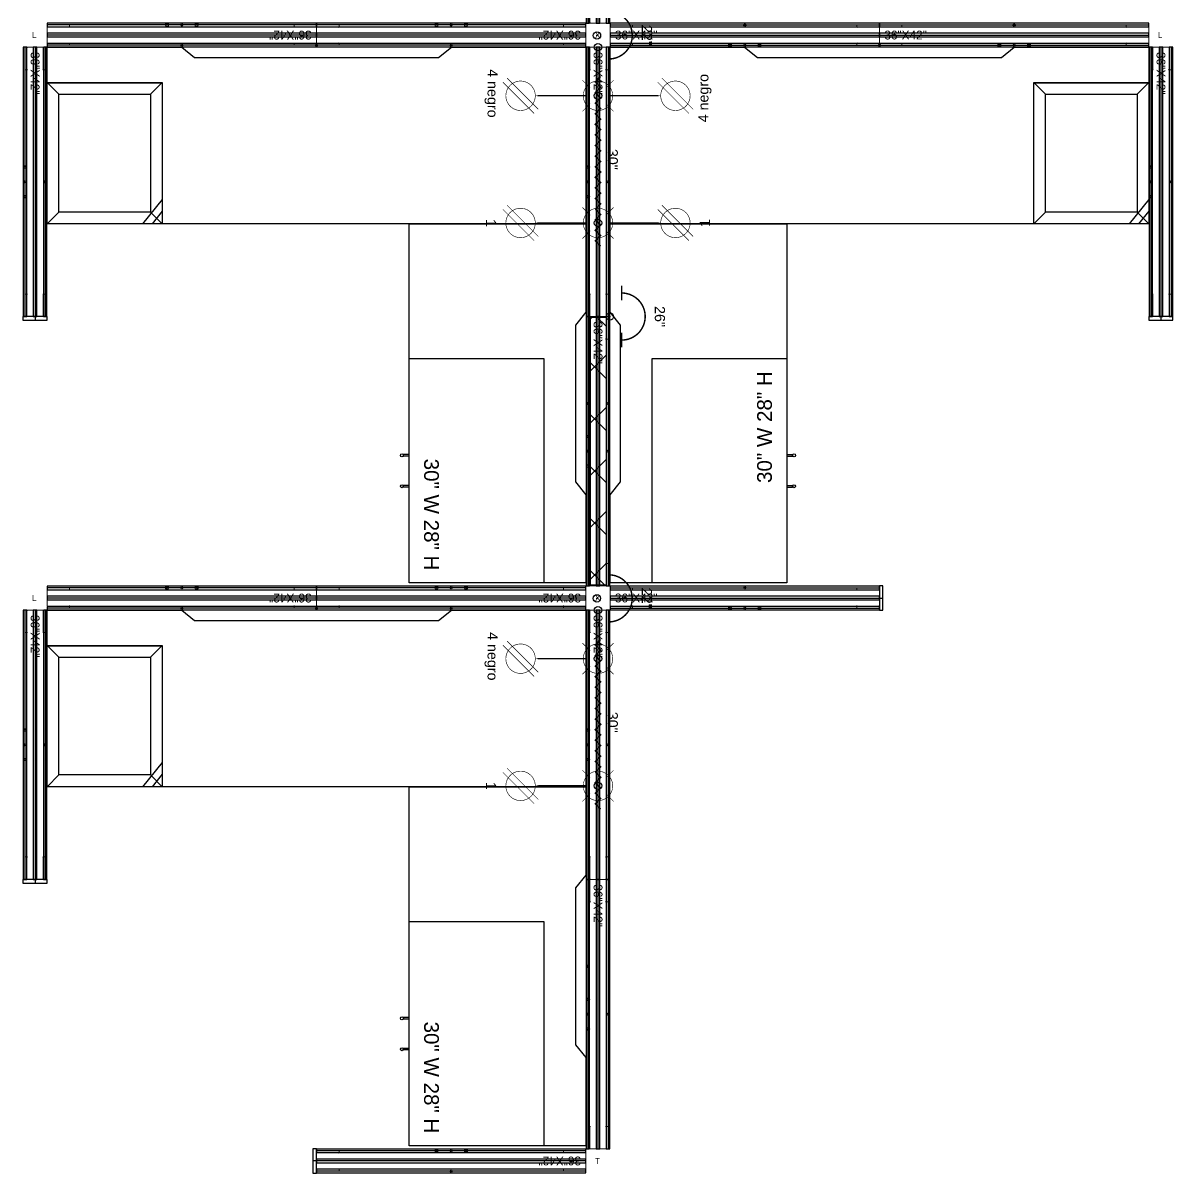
# Model space of a CAD drawing. Extents: x -899 to 851, y -1109 to 411.
# Drawn here: x -899.159 to -895.253, y -589.321 to -585.415 of the extents above; entities that cross this region are included whole.
import ezdxf
from ezdxf.enums import TextEntityAlignment as Align

# ---------------------------------------------------------------- set-up
doc = ezdxf.new("R2010")
doc.units = 0
doc.header["$LTSCALE"] = 24
doc.header["$MEASUREMENT"] = 0
doc.layers.get('0').update_dxf_attribs({"linetype": 'CONTINUOUS'})
for name, color, linetype in [('DD2D', 7, 'CONTINUOUS'), ('DD2D_Geometry', 7, 'CONTINUOUS'), ('ELECTRI', 7, 'CONTINUOUS'), ('ENFASIS NEW', 7, 'CONTINUOUS'), ('PEDESTALESUNIVERSALES', 7, 'CONTINUOUS'), ('S7000', 7, 'CONTINUOUS'), ('ssize', 7, 'CONTINUOUS'), ('TEXT HARNESS', 7, 'CONTINUOUS')]:
    doc.layers.add(name, color=color, linetype=linetype)
doc.styles.add('ARIAL', font='arial.ttf')
doc.styles.get("Standard").update_dxf_attribs({"font": 'acp.shx'})

# ---------------------------------------------------------------- blocks, each defined once
blk = doc.blocks.new('DD101036422D')
at = {"color": 1, "linetype": 'Continuous', "lineweight": 0}
for p, q in [((0, -0.0255), (0, 0.0255)), ((0.0017, 0.0275), (0.0218, 0.0275)), ((0.002, 0.0275), (0.0215, 0.0275)), ((0.0747, 0.0275), (0.0215, 0.0275)), ((0.0747, 0.0275), (0.075, 0.0275)), ((0.0765, 0.026), (0.0765, 0.0343)), ((0.8385, 0.0343), (0.0765, 0.0343)), ((0.8385, 0.0343), (0.8385, 0.026)), ((0.8403, 0.0275), (0.84, 0.0275)), ((0.8403, 0.0275), (0.8935, 0.0275)), ((0.9133, 0.0275), (0.8932, 0.0275)), ((0.913, 0.0275), (0.8935, 0.0275)), ((0.915, -0.0255), (0.915, 0.0255)), ((0.025, -0.0275), (0.002, -0.0275)), ((0.025, -0.0275), (0.0747, -0.0275)), ((0.0747, -0.0275), (0.075, -0.0275)), ((0.0765, -0.0343), (0.0765, -0.026)), ((0.8385, -0.0343), (0.0765, -0.0343)), ((0.8385, -0.026), (0.8385, -0.0343)), ((0.8403, -0.0275), (0.84, -0.0275)), ((0.89, -0.0275), (0.8403, -0.0275)), ((0.89, -0.0275), (0.913, -0.0275))]:
    blk.add_line(p, q, dxfattribs=at)
at = {"color": 1}
for p, q in [((0.454, 0.0379), (0.461, 0.0308)), ((0.454, 0.0308), (0.461, 0.0379)), ((0.454, -0.0379), (0.461, -0.0308)), ((0.454, -0.0308), (0.461, -0.0379))]:
    blk.add_line(p, q, dxfattribs=at)
for centre in [(0.4075, -0.0343), (0.5075, -0.0343)]:
    blk.add_circle(centre, 0.005, dxfattribs=at)
at = {"color": 1, "linetype": 'Continuous', "lineweight": 0}
for centre, radius, start, end in [((0.002, 0.0255), 0.00203, 90, 180), ((0.075, 0.026), 0.00151, 10.021, 90), ((0.075, 0.026), 0.00151, 0, 10.021), ((0.84, 0.026), 0.00151, 90, 169.979), ((0.84, 0.026), 0.00151, 169.979, 180), ((0.84, 0.026), 0.00151, 169.979, 180), ((0.913, 0.0255), 0.00203, 0, 90), ((0.002, -0.0255), 0.00203, 180, 270), ((0.075, -0.026), 0.00151, 270, 349.979), ((0.075, -0.026), 0.00151, 349.979, 0), ((0.84, -0.026), 0.00151, 180, 190.021), ((0.84, -0.026), 0.00151, 180, 190.021), ((0.84, -0.026), 0.00151, 190.021, 270), ((0.913, -0.0255), 0.00203, 270, 0)]:
    blk.add_arc(centre, radius, start, end, dxfattribs=at)
at = {"color": 1}
for p in [(0.4575, 0.0343), (0.4575, -0.0343)]:
    blk.add_point(p, dxfattribs=at)
at = {"insert": (0.0165, 0.0151), "char_height": 0.03, "attachment_point": 1}
blk.add_mtext_dynamic_manual_height_columns('36"X42"', width=75.494015, gutter_width=12.5, heights=[0], dxfattribs=at)
blk = doc.blocks.new('SPACE_DD10103642')
blk.add_blockref('DD101036422D', (0, 0))
blk = doc.blocks.new('DD3021422D')
for p, q in [((0, 0.041), (0, -0.041)), ((0.012, 0.041), (0, 0.041)), ((0.012, -0.041), (0.012, 0.041)), ((0, -0.041), (0.012, -0.041))]:
    blk.add_line(p, q)
blk = doc.blocks.new('SPACE_DD302142')
blk.add_blockref('DD3021422D', (0, 0))
blk = doc.blocks.new('DD40102472AB')
at = {"color": 1}
for p, q in [((0.0035, -0.0035), (-0.0035, 0.0035)), ((0.0035, 0.0035), (-0.0035, -0.0035))]:
    blk.add_line(p, q, dxfattribs=at)
blk.add_lwpolyline([(-0.4142, -0.0417), (0.4142, -0.0417), (0.458, -0.0067), (0.915, -0.0067), (0.915, -0.6067), (-0.915, -0.6067), (-0.915, -0.0067), (-0.458, -0.0067)], close=True)
blk.add_point((0, 0))
blk.add_point((0, 0))
blk.add_point((0, 0), dxfattribs=at)
blk = doc.blocks.new('DD40102448AB')
at = {"color": 1}
for p, q in [((0.0035, -0.0035), (-0.0035, 0.0035)), ((0.0035, 0.0035), (-0.0035, -0.0035))]:
    blk.add_line(p, q, dxfattribs=at)
blk.add_lwpolyline([(-0.2662, -0.0417), (0.2662, -0.0417), (0.31, -0.0067), (0.61, -0.0067), (0.61, -0.6067), (-0.61, -0.6067), (-0.61, -0.0067), (-0.31, -0.0067)], close=True)
blk.add_point((0, 0))
blk.add_point((0, 0))
blk.add_point((0, 0), dxfattribs=at)
blk = doc.blocks.new('PM19F1R1')
for p, q in [((0, -0.3969), (-0.067, -0.479)), ((0, -0.4365), (-0.0347, -0.479))]:
    blk.add_line(p, q)
at = {"color": 0}
blk.add_lwpolyline([(-0.391, 0), (0, 0), (0, -0.479), (-0.391, -0.479)], close=True, dxfattribs=at)
blk = doc.blocks.new('PC1519T')
for p, q in [((-0.351, 0.44), (-0.391, 0.48)), ((-0.04, 0.44), (0, 0.48)), ((-0.351, 0.04), (-0.391, 0)), ((-0.04, 0.04), (0, 0))]:
    blk.add_line(p, q)
for points in [[(-0.391, 0.48), (0, 0.48), (0, 0), (-0.391, 0)], [(-0.351, 0.44), (-0.04, 0.44), (-0.04, 0.04), (-0.351, 0.04)]]:
    blk.add_lwpolyline(points, close=True)
blk = doc.blocks.new('S71103028')
at = {"color": 150}
for p, q in [((0.326, 0), (0.326, -0.02)), ((0.331, 0), (0.331, -0.02)), ((0.431, 0), (0.431, -0.02)), ((0.436, 0), (0.436, -0.02)), ((0.331, -0.02), (0.326, -0.02)), ((0.436, -0.02), (0.431, -0.02)), ((0.436, -0.02), (0.431, -0.02))]:
    blk.add_line(p, q, dxfattribs=at)
blk.add_lwpolyline([(0, 0), (0, 0.457), (0.762, 0.457), (0.762, 0)], close=True, dxfattribs=at)
for centre in [(0.3285, -0.025), (0.4335, -0.025)]:
    blk.add_circle(centre, 0.005, dxfattribs=at)
at = {"layer": 'ssize', "insert": (0.7192, 0.0498), "char_height": 0.05, "attachment_point": 9}
blk.add_mtext('{\\fArial|b0|i0|c0|p34;30" W 28" H}', dxfattribs=at)
blk = doc.blocks.new('829030')
at = {"color": 1, "const_width": 0.002}
for points in [[(0.1385, 0.0265), (0.112, 0.053)], [(0.1915, 0.0265), (0.218, 0.053)], [(0.5705, 0.0265), (0.544, 0.053)], [(0.6235, 0.0265), (0.65, 0.053)], [(0.1385, -0.0265), (0.112, -0.053)], [(0.1915, -0.0265), (0.218, -0.053)], [(0.5705, -0.0265), (0.544, -0.053)], [(0.6235, -0.0265), (0.65, -0.053)]]:
    blk.add_lwpolyline(points, dxfattribs=at)
for points in [[(0.165, -0.05, -1), (0.165, 0.05, -1)], [(0.597, -0.05, 1), (0.597, 0.05, 1)]]:
    blk.add_lwpolyline(points, format="xyb", close=True, dxfattribs=at)
at = {"color": 1}
for points in [[(0.1, 0.009, 0.005, 0.005, 0), (0.118, -0.009, 0.005, 0.005, 0), (0.136, 0.009, 0.005, 0.005, 0), (0.154, -0.009, 0.005, 0.005, 0), (0.172, 0.009, 0.005, 0.005, 0), (0.19, -0.009, 0.005, 0.005, 0), (0.208, 0.009, 0.005, 0.005, 0), (0.226, -0.009, 0.005, 0.005, 0), (0.244, 0.009, 0.005, 0.005, 0), (0.262, -0.009, 0.005, 0.005, 0), (0.28, 0.009, 0.005, 0.005, 0), (0.298, -0.009, 0.005, 0.005, 0), (0.316, 0.009, 0.005, 0.005, 0), (0.334, -0.009, 0.005, 0.005, 0), (0.352, 0.009, 0.005, 0.005, 0), (0.37, -0.009, 0.005, 0.005, 0), (0.388, 0.009, 0.005, 0.005, 0), (0.406, -0.009, 0.005, 0.005, 0), (0.424, 0.009, 0.005, 0.005, 0), (0.442, -0.009, 0.005, 0.005, 0), (0.46, 0.009, 0.005, 0.005, 0), (0.478, -0.009, 0.005, 0.005, 0), (0.496, 0.009, 0.005, 0.005, 0), (0.514, -0.009, 0.005, 0.005, 0), (0.532, 0.009, 0.005, 0.005, 0), (0.55, -0.009, 0, 0, 0)], [(0.676, 0.009, 0.005, 0.005, 0), (0.658, -0.009, 0.005, 0.005, 0), (0.64, 0.009, 0.005, 0.005, 0), (0.622, -0.009, 0.005, 0.005, 0), (0.604, 0.009, 0.005, 0.005, 0), (0.586, -0.009, 0.005, 0.005, 0), (0.568, 0.009, 0.005, 0.005, 0), (0.55, -0.009, 0, 0, 0)]]:
    blk.add_lwpolyline(points, format="xyseb", dxfattribs=at)
blk.add_circle((0, 0), 0.0125, dxfattribs=at)
blk.add_point((0, 0), dxfattribs=at)
at = {"layer": 'TEXT HARNESS', "color": 1, "style": 'ARIAL'}
blk.add_text('30"', height=0.03469, dxfattribs=at).set_placement((0.381, 0.05), align=Align.MIDDLE)
blk = doc.blocks.new('8065E1C')
at = {"color": 1}
for points, const_width in [([(0.025, -0.04), (-0.025, -0.04)], 0.005), ([(-0.0601, -0.309), (0.046, -0.2029)], 0.002), ([(-0.046, -0.3231), (0.0601, -0.217)], 0.002)]:
    blk.add_lwpolyline(points, dxfattribs=dict(at, const_width=const_width))
blk.add_lwpolyline([(0, -0.04, 0.005, 0.005, 0), (0, -0.165, 0.025, 0, 0), (0, -0.2114, 0, 0, 0)], format="xyseb", dxfattribs=at)
at = {"color": 1, "const_width": 0.002}
blk.add_lwpolyline([(-0.05, -0.263, -1), (0.05, -0.263, -1)], format="xyb", close=True, dxfattribs=at)
at = {"color": 1}
blk.add_circle((0, 0), 0.0125, dxfattribs=at)
blk.add_point((0, 0), dxfattribs=at)
at = {"layer": 'TEXT HARNESS', "color": 1, "style": 'ARIAL'}
blk.add_text('1', height=0.0347, dxfattribs=at).set_placement((0, -0.363), align=Align.MIDDLE)
blk = doc.blocks.new('8065E4C')
at = {"color": 1}
for points, const_width in [([(0.025, -0.04), (-0.025, -0.04)], 0.005), ([(-0.0601, -0.309), (0.046, -0.2029)], 0.002), ([(-0.046, -0.3231), (0.0601, -0.217)], 0.002)]:
    blk.add_lwpolyline(points, dxfattribs=dict(at, const_width=const_width))
blk.add_lwpolyline([(0, -0.04, 0.005, 0.005, 0), (0, -0.165, 0.025, 0, 0), (0, -0.2114, 0, 0, 0)], format="xyseb", dxfattribs=at)
at = {"color": 1, "const_width": 0.002}
blk.add_lwpolyline([(-0.05, -0.263, -1), (0.05, -0.263, -1)], format="xyb", close=True, dxfattribs=at)
at = {"color": 1}
blk.add_circle((0, 0), 0.0125, dxfattribs=at)
blk.add_point((0, 0), dxfattribs=at)
at = {"layer": 'TEXT HARNESS', "color": 1, "style": 'ARIAL'}
blk.add_text('4 negro', height=0.03469, dxfattribs=at).set_placement((-0.0081, -0.363), align=Align.MIDDLE)
blk = doc.blocks.new('*X56')
at = {"color": 0}
for p, q in [((7.7859, 5.311), (7.8173, 5.3424)), ((7.9688, 5.2894), (7.9158, 5.3424)), ((7.9411, 5.2894), (7.9941, 5.3424)), ((8.1456, 5.2894), (8.0926, 5.3424)), ((8.1179, 5.2894), (8.1709, 5.3424)), ((8.3224, 5.2894), (8.2694, 5.3424)), ((8.2946, 5.2894), (8.3476, 5.3424)), ((8.4992, 5.2894), (8.4462, 5.3424)), ((8.4714, 5.2894), (8.5244, 5.3424)), ((8.6759, 5.2894), (8.6229, 5.3424)), ((8.6482, 5.2894), (8.6971, 5.3384)), ((7.792, 5.2894), (7.7859, 5.2956))]:
    blk.add_line(p, q, dxfattribs=at)
blk = doc.blocks.new('808636')
at = {"color": 5}
for p, q in [((-0.9112, 0), (0, 0)), ((-0.9112, -0.053), (-0.9112, 0)), ((0, 0), (0, -0.053)), ((0, -0.053), (-0.9112, -0.053))]:
    blk.add_line(p, q, dxfattribs=at)
blk.add_blockref('*X56', (-8.6971, -5.3424), dxfattribs=at)
blk = doc.blocks.new('817726')
at = {"color": 3, "const_width": 0.005}
blk.add_lwpolyline([(0.08, 0.04, 1), (-0.08, 0.04)], format="xyb", dxfattribs=at)
for points in [[(-0.055, 0.04), (-0.105, 0.04)], [(0.055, 0.04), (0.105, 0.04)]]:
    blk.add_lwpolyline(points, dxfattribs=at)
at = {"color": 3}
blk.add_circle((0, 0), 0.0125, dxfattribs=at)
blk.add_point((0, 0), dxfattribs=at)
at = {"layer": 'TEXT HARNESS', "color": 3, "style": 'ARIAL'}
blk.add_text('26"', height=0.03469, dxfattribs=at).set_placement((0, 0.17), align=Align.MIDDLE)
blk = doc.blocks.new('817722')
at = {"color": 3, "const_width": 0.005}
blk.add_lwpolyline([(0.08, 0.04, 1), (-0.08, 0.04)], format="xyb", dxfattribs=at)
for points in [[(-0.055, 0.04), (-0.105, 0.04)], [(0.055, 0.04), (0.105, 0.04)]]:
    blk.add_lwpolyline(points, dxfattribs=at)
at = {"color": 3}
blk.add_circle((0, 0), 0.0125, dxfattribs=at)
blk.add_point((0, 0), dxfattribs=at)
blk.add_point((0, 0), dxfattribs=at)
at = {"layer": 'TEXT HARNESS', "color": 3, "style": 'ARIAL'}
blk.add_text('22"', height=0.03469, dxfattribs=at).set_placement((0, 0.17), align=Align.MIDDLE)

msp = doc.modelspace()

# ---------------------------------------------------------------- linework, layer by layer
at = {"layer": 'DD2D'}
for p, q in [((-897.2405, -584.4997), (-897.2405, -585.4147)), ((-897.2062, -584.4997), (-897.2062, -585.4147)), ((-897.2062, -584.4997), (-897.2062, -585.4147)), ((-897.1719, -584.4997), (-897.1719, -585.4147)), ((-898.1622, -585.4214), (-899.0772, -585.4214)), ((-897.2472, -585.4214), (-898.1622, -585.4214)), ((-897.2062, -585.4147), (-897.2062, -585.4148)), ((-897.1652, -585.4214), (-896.2502, -585.4214)), ((-896.2502, -585.4214), (-895.3352, -585.4214)), ((-899.0772, -585.4557), (-899.0773, -585.4557)), ((-898.1622, -585.4557), (-899.0772, -585.4557)), ((-898.1622, -585.4557), (-899.0772, -585.4557)), ((-898.1622, -585.4557), (-898.1623, -585.4557)), ((-897.2472, -585.4557), (-898.1622, -585.4557)), ((-897.2472, -585.4557), (-898.1622, -585.4557)), ((-897.1652, -585.4557), (-896.2502, -585.4557)), ((-897.1652, -585.4557), (-896.2502, -585.4557)), ((-896.2502, -585.4557), (-896.2501, -585.4557)), ((-896.2502, -585.4557), (-895.3352, -585.4557)), ((-896.2502, -585.4557), (-895.3352, -585.4557)), ((-895.3352, -585.4557), (-895.3351, -585.4557)), ((-899.1525, -585.4967), (-899.1525, -586.4117)), ((-899.1182, -585.4967), (-899.1182, -586.4117)), ((-899.1182, -585.4967), (-899.1182, -586.4117)), ((-899.0839, -585.4967), (-899.0839, -586.4117)), ((-898.1622, -585.49), (-899.0772, -585.49)), ((-897.2472, -585.49), (-898.1622, -585.49)), ((-897.2405, -585.4967), (-897.2405, -586.4117)), ((-897.2062, -585.4967), (-897.2062, -586.4117)), ((-897.2062, -585.4967), (-897.2062, -586.4117)), ((-897.1719, -585.4967), (-897.1719, -586.4117)), ((-897.1652, -585.49), (-896.2502, -585.49)), ((-896.2502, -585.49), (-895.3352, -585.49)), ((-895.3285, -585.4967), (-895.3285, -586.4117)), ((-895.2942, -585.4967), (-895.2942, -586.4117)), ((-895.2942, -585.4967), (-895.2942, -586.4117)), ((-895.2599, -585.4967), (-895.2599, -586.4117)), ((-899.1182, -586.4117), (-899.1182, -586.4237)), ((-897.2405, -586.4117), (-897.2405, -587.3267)), ((-897.2062, -586.4117), (-897.2062, -586.4118)), ((-897.2062, -586.4117), (-897.2062, -587.3267)), ((-897.2062, -586.4117), (-897.2062, -587.3267)), ((-897.1719, -586.4117), (-897.1719, -587.3267)), ((-895.2942, -586.4117), (-895.2942, -586.4237)), ((-898.1622, -587.3334), (-899.0772, -587.3334)), ((-897.2472, -587.3334), (-898.1622, -587.3334)), ((-897.2062, -587.3267), (-897.2062, -587.3268)), ((-897.1652, -587.3334), (-896.2502, -587.3334)), ((-899.0772, -587.3677), (-899.0773, -587.3677)), ((-898.1622, -587.3677), (-899.0772, -587.3677)), ((-898.1622, -587.3677), (-899.0772, -587.3677)), ((-898.1622, -587.3677), (-898.1623, -587.3677)), ((-897.2472, -587.3677), (-898.1622, -587.3677)), ((-897.2472, -587.3677), (-898.1622, -587.3677)), ((-897.1652, -587.3677), (-896.2502, -587.3677)), ((-897.1652, -587.3677), (-896.2502, -587.3677)), ((-896.2502, -587.3677), (-896.2382, -587.3677)), ((-899.1525, -587.4087), (-899.1525, -588.3237)), ((-899.1182, -587.4087), (-899.1182, -588.3237)), ((-899.1182, -587.4087), (-899.1182, -588.3237)), ((-899.0839, -587.4087), (-899.0839, -588.3237)), ((-898.1622, -587.402), (-899.0772, -587.402)), ((-897.2472, -587.402), (-898.1622, -587.402)), ((-897.2405, -587.4087), (-897.2405, -588.3237)), ((-897.2062, -587.4087), (-897.2062, -588.3237)), ((-897.2062, -587.4087), (-897.2062, -588.3237)), ((-897.1719, -587.4087), (-897.1719, -588.3237)), ((-897.1652, -587.402), (-896.2502, -587.402)), ((-899.1182, -588.3237), (-899.1182, -588.3357)), ((-897.2405, -588.3237), (-897.2405, -589.2387)), ((-897.2062, -588.3237), (-897.2062, -588.3238)), ((-897.2062, -588.3237), (-897.2062, -589.2387)), ((-897.2062, -588.3237), (-897.2062, -589.2387)), ((-897.1719, -588.3237), (-897.1719, -589.2387)), ((-897.2472, -589.2454), (-898.1622, -589.2454)), ((-897.2062, -589.2387), (-897.2062, -589.2388)), ((-898.1622, -589.2797), (-898.1742, -589.2797)), ((-897.2472, -589.2797), (-898.1622, -589.2797)), ((-897.2472, -589.2797), (-898.1622, -589.2797)), ((-897.2472, -589.314), (-898.1622, -589.314))]:
    msp.add_line(p, q, dxfattribs=at)
at = {"layer": 'DD2D_Geometry'}
for points in [[(-897.2465, -584.4997), (-897.2465, -585.4147), (-897.2345, -585.4147), (-897.2345, -584.4997)], [(-897.2465, -584.4997), (-897.2465, -585.4147), (-897.2345, -585.4147), (-897.2345, -584.4997)], [(-897.2465, -584.4997), (-897.2465, -585.4147), (-897.2345, -585.4147), (-897.2345, -584.4997)], [(-897.2465, -584.4997), (-897.2465, -585.4147), (-897.2345, -585.4147), (-897.2345, -584.4997)], [(-897.2465, -584.4997), (-897.2465, -585.4147), (-897.2345, -585.4147), (-897.2345, -584.4997)], [(-897.2465, -584.4997), (-897.2465, -585.4147), (-897.2345, -585.4147), (-897.2345, -584.4997)], [(-897.2465, -584.4997), (-897.2465, -585.4147), (-897.2345, -585.4147), (-897.2345, -584.4997)], [(-897.2122, -584.4997), (-897.2122, -585.4147), (-897.2002, -585.4147), (-897.2002, -584.4997)], [(-897.2122, -584.4997), (-897.2122, -585.4147), (-897.2002, -585.4147), (-897.2002, -584.4997)], [(-897.2122, -584.4997), (-897.2122, -585.4147), (-897.2002, -585.4147), (-897.2002, -584.4997)], [(-897.2122, -584.4997), (-897.2122, -585.4147), (-897.2002, -585.4147), (-897.2002, -584.4997)], [(-897.2122, -584.4997), (-897.2122, -585.4147), (-897.2002, -585.4147), (-897.2002, -584.4997)], [(-897.1779, -584.4997), (-897.1779, -585.4147), (-897.1659, -585.4147), (-897.1659, -584.4997)], [(-897.1779, -584.4997), (-897.1779, -585.4147), (-897.1659, -585.4147), (-897.1659, -584.4997)], [(-897.1779, -584.4997), (-897.1779, -585.4147), (-897.1659, -585.4147), (-897.1659, -584.4997)], [(-897.1779, -584.4997), (-897.1779, -585.4147), (-897.1659, -585.4147), (-897.1659, -584.4997)], [(-897.1779, -584.4997), (-897.1779, -585.4147), (-897.1659, -585.4147), (-897.1659, -584.4997)], [(-897.1779, -584.4997), (-897.1779, -585.4147), (-897.1659, -585.4147), (-897.1659, -584.4997)], [(-897.1779, -584.4997), (-897.1779, -585.4147), (-897.1659, -585.4147), (-897.1659, -584.4997)], [(-898.1622, -585.4154), (-899.0772, -585.4154), (-899.0772, -585.4274), (-898.1622, -585.4274)], [(-898.1622, -585.4154), (-899.0772, -585.4154), (-899.0772, -585.4274), (-898.1622, -585.4274)], [(-898.1622, -585.4154), (-899.0772, -585.4154), (-899.0772, -585.4274), (-898.1622, -585.4274)], [(-898.1622, -585.4154), (-899.0772, -585.4154), (-899.0772, -585.4274), (-898.1622, -585.4274)], [(-898.1622, -585.4154), (-899.0772, -585.4154), (-899.0772, -585.4274), (-898.1622, -585.4274)], [(-898.1622, -585.4154), (-899.0772, -585.4154), (-899.0772, -585.4274), (-898.1622, -585.4274)], [(-898.1622, -585.4154), (-899.0772, -585.4154), (-899.0772, -585.4274), (-898.1622, -585.4274)], [(-897.2472, -585.4154), (-898.1622, -585.4154), (-898.1622, -585.4274), (-897.2472, -585.4274)], [(-897.2472, -585.4154), (-898.1622, -585.4154), (-898.1622, -585.4274), (-897.2472, -585.4274)], [(-897.2472, -585.4154), (-898.1622, -585.4154), (-898.1622, -585.4274), (-897.2472, -585.4274)], [(-897.2472, -585.4154), (-898.1622, -585.4154), (-898.1622, -585.4274), (-897.2472, -585.4274)], [(-897.2472, -585.4154), (-898.1622, -585.4154), (-898.1622, -585.4274), (-897.2472, -585.4274)], [(-897.2472, -585.4154), (-898.1622, -585.4154), (-898.1622, -585.4274), (-897.2472, -585.4274)], [(-897.1652, -585.4274), (-896.2502, -585.4274), (-896.2502, -585.4154), (-897.1652, -585.4154)], [(-897.1652, -585.4274), (-896.2502, -585.4274), (-896.2502, -585.4154), (-897.1652, -585.4154)], [(-897.1652, -585.4274), (-896.2502, -585.4274), (-896.2502, -585.4154), (-897.1652, -585.4154)], [(-897.1652, -585.4274), (-896.2502, -585.4274), (-896.2502, -585.4154), (-897.1652, -585.4154)], [(-897.1652, -585.4274), (-896.2502, -585.4274), (-896.2502, -585.4154), (-897.1652, -585.4154)], [(-897.1652, -585.4274), (-896.2502, -585.4274), (-896.2502, -585.4154), (-897.1652, -585.4154)], [(-896.2502, -585.4274), (-895.3352, -585.4274), (-895.3352, -585.4154), (-896.2502, -585.4154)], [(-896.2502, -585.4274), (-895.3352, -585.4274), (-895.3352, -585.4154), (-896.2502, -585.4154)], [(-896.2502, -585.4274), (-895.3352, -585.4274), (-895.3352, -585.4154), (-896.2502, -585.4154)], [(-896.2502, -585.4274), (-895.3352, -585.4274), (-895.3352, -585.4154), (-896.2502, -585.4154)], [(-896.2502, -585.4274), (-895.3352, -585.4274), (-895.3352, -585.4154), (-896.2502, -585.4154)], [(-896.2502, -585.4274), (-895.3352, -585.4274), (-895.3352, -585.4154), (-896.2502, -585.4154)], [(-898.1622, -585.4497), (-899.0772, -585.4497), (-899.0772, -585.4617), (-898.1622, -585.4617)], [(-898.1622, -585.4497), (-899.0772, -585.4497), (-899.0772, -585.4617), (-898.1622, -585.4617)], [(-898.1622, -585.4497), (-899.0772, -585.4497), (-899.0772, -585.4617), (-898.1622, -585.4617)], [(-898.1622, -585.4497), (-899.0772, -585.4497), (-899.0772, -585.4617), (-898.1622, -585.4617)], [(-898.1622, -585.4497), (-899.0772, -585.4497), (-899.0772, -585.4617), (-898.1622, -585.4617)], [(-898.1623, -585.4557), (-898.1622, -585.4557), (-898.1622, -585.4557), (-898.1623, -585.4557)], [(-897.2472, -585.4497), (-898.1622, -585.4497), (-898.1622, -585.4617), (-897.2472, -585.4617)], [(-897.2472, -585.4497), (-898.1622, -585.4497), (-898.1622, -585.4617), (-897.2472, -585.4617)], [(-897.2472, -585.4497), (-898.1622, -585.4497), (-898.1622, -585.4617), (-897.2472, -585.4617)], [(-897.2472, -585.4497), (-898.1622, -585.4497), (-898.1622, -585.4617), (-897.2472, -585.4617)], [(-897.1652, -585.4617), (-896.2502, -585.4617), (-896.2502, -585.4497), (-897.1652, -585.4497)], [(-897.1652, -585.4617), (-896.2502, -585.4617), (-896.2502, -585.4497), (-897.1652, -585.4497)], [(-897.1652, -585.4617), (-896.2502, -585.4617), (-896.2502, -585.4497), (-897.1652, -585.4497)], [(-897.1652, -585.4617), (-896.2502, -585.4617), (-896.2502, -585.4497), (-897.1652, -585.4497)], [(-896.2502, -585.4617), (-895.3352, -585.4617), (-895.3352, -585.4497), (-896.2502, -585.4497)], [(-896.2502, -585.4617), (-895.3352, -585.4617), (-895.3352, -585.4497), (-896.2502, -585.4497)], [(-896.2502, -585.4617), (-895.3352, -585.4617), (-895.3352, -585.4497), (-896.2502, -585.4497)], [(-896.2502, -585.4617), (-895.3352, -585.4617), (-895.3352, -585.4497), (-896.2502, -585.4497)], [(-896.2502, -585.4557), (-896.2501, -585.4557), (-896.2501, -585.4557), (-896.2502, -585.4557)], [(-899.1585, -585.4967), (-899.1585, -586.4117), (-899.1465, -586.4117), (-899.1465, -585.4967)], [(-899.1585, -585.4967), (-899.1585, -586.4117), (-899.1465, -586.4117), (-899.1465, -585.4967)], [(-899.1585, -585.4967), (-899.1585, -586.4117), (-899.1465, -586.4117), (-899.1465, -585.4967)], [(-899.1585, -585.4967), (-899.1585, -586.4117), (-899.1465, -586.4117), (-899.1465, -585.4967)], [(-899.1585, -585.4967), (-899.1585, -586.4117), (-899.1465, -586.4117), (-899.1465, -585.4967)], [(-899.1585, -585.4967), (-899.1585, -586.4117), (-899.1465, -586.4117), (-899.1465, -585.4967)], [(-899.1585, -585.4967), (-899.1585, -586.4117), (-899.1465, -586.4117), (-899.1465, -585.4967)], [(-899.1242, -585.4967), (-899.1242, -586.4117), (-899.1122, -586.4117), (-899.1122, -585.4967)], [(-899.1242, -585.4967), (-899.1242, -586.4117), (-899.1122, -586.4117), (-899.1122, -585.4967)], [(-899.1242, -585.4967), (-899.1242, -586.4117), (-899.1122, -586.4117), (-899.1122, -585.4967)], [(-899.1242, -585.4967), (-899.1242, -586.4117), (-899.1122, -586.4117), (-899.1122, -585.4967)], [(-899.1242, -585.4967), (-899.1242, -586.4117), (-899.1122, -586.4117), (-899.1122, -585.4967)], [(-899.0899, -585.4967), (-899.0899, -586.4117), (-899.0779, -586.4117), (-899.0779, -585.4967)], [(-899.0899, -585.4967), (-899.0899, -586.4117), (-899.0779, -586.4117), (-899.0779, -585.4967)], [(-899.0899, -585.4967), (-899.0899, -586.4117), (-899.0779, -586.4117), (-899.0779, -585.4967)], [(-899.0899, -585.4967), (-899.0899, -586.4117), (-899.0779, -586.4117), (-899.0779, -585.4967)], [(-899.0899, -585.4967), (-899.0899, -586.4117), (-899.0779, -586.4117), (-899.0779, -585.4967)], [(-899.0899, -585.4967), (-899.0899, -586.4117), (-899.0779, -586.4117), (-899.0779, -585.4967)], [(-899.0899, -585.4967), (-899.0899, -586.4117), (-899.0779, -586.4117), (-899.0779, -585.4967)], [(-898.1622, -585.484), (-899.0772, -585.484), (-899.0772, -585.496), (-898.1622, -585.496)], [(-898.1622, -585.484), (-899.0772, -585.484), (-899.0772, -585.496), (-898.1622, -585.496)], [(-898.1622, -585.484), (-899.0772, -585.484), (-899.0772, -585.496), (-898.1622, -585.496)], [(-898.1622, -585.484), (-899.0772, -585.484), (-899.0772, -585.496), (-898.1622, -585.496)], [(-898.1622, -585.484), (-899.0772, -585.484), (-899.0772, -585.496), (-898.1622, -585.496)], [(-898.1622, -585.484), (-899.0772, -585.484), (-899.0772, -585.496), (-898.1622, -585.496)], [(-897.2472, -585.484), (-898.1622, -585.484), (-898.1622, -585.496), (-897.2472, -585.496)], [(-897.2472, -585.484), (-898.1622, -585.484), (-898.1622, -585.496), (-897.2472, -585.496)], [(-897.2472, -585.484), (-898.1622, -585.484), (-898.1622, -585.496), (-897.2472, -585.496)], [(-897.2472, -585.484), (-898.1622, -585.484), (-898.1622, -585.496), (-897.2472, -585.496)], [(-897.2472, -585.484), (-898.1622, -585.484), (-898.1622, -585.496), (-897.2472, -585.496)], [(-897.2472, -585.484), (-898.1622, -585.484), (-898.1622, -585.496), (-897.2472, -585.496)], [(-897.2465, -585.4967), (-897.2465, -586.4117), (-897.2345, -586.4117), (-897.2345, -585.4967)], [(-897.2465, -585.4967), (-897.2465, -586.4117), (-897.2345, -586.4117), (-897.2345, -585.4967)], [(-897.2465, -585.4967), (-897.2465, -586.4117), (-897.2345, -586.4117), (-897.2345, -585.4967)], [(-897.2465, -585.4967), (-897.2465, -586.4117), (-897.2345, -586.4117), (-897.2345, -585.4967)], [(-897.2465, -585.4967), (-897.2465, -586.4117), (-897.2345, -586.4117), (-897.2345, -585.4967)], [(-897.2465, -585.4967), (-897.2465, -586.4117), (-897.2345, -586.4117), (-897.2345, -585.4967)], [(-897.2122, -585.4967), (-897.2122, -586.4117), (-897.2002, -586.4117), (-897.2002, -585.4967)], [(-897.2122, -585.4967), (-897.2122, -586.4117), (-897.2002, -586.4117), (-897.2002, -585.4967)], [(-897.2122, -585.4967), (-897.2122, -586.4117), (-897.2002, -586.4117), (-897.2002, -585.4967)], [(-897.2122, -585.4967), (-897.2122, -586.4117), (-897.2002, -586.4117), (-897.2002, -585.4967)], [(-897.1779, -585.4967), (-897.1779, -586.4117), (-897.1659, -586.4117), (-897.1659, -585.4967)], [(-897.1779, -585.4967), (-897.1779, -586.4117), (-897.1659, -586.4117), (-897.1659, -585.4967)], [(-897.1779, -585.4967), (-897.1779, -586.4117), (-897.1659, -586.4117), (-897.1659, -585.4967)], [(-897.1779, -585.4967), (-897.1779, -586.4117), (-897.1659, -586.4117), (-897.1659, -585.4967)], [(-897.1779, -585.4967), (-897.1779, -586.4117), (-897.1659, -586.4117), (-897.1659, -585.4967)], [(-897.1779, -585.4967), (-897.1779, -586.4117), (-897.1659, -586.4117), (-897.1659, -585.4967)], [(-897.1652, -585.496), (-896.2502, -585.496), (-896.2502, -585.484), (-897.1652, -585.484)], [(-897.1652, -585.496), (-896.2502, -585.496), (-896.2502, -585.484), (-897.1652, -585.484)], [(-897.1652, -585.496), (-896.2502, -585.496), (-896.2502, -585.484), (-897.1652, -585.484)], [(-897.1652, -585.496), (-896.2502, -585.496), (-896.2502, -585.484), (-897.1652, -585.484)], [(-897.1652, -585.496), (-896.2502, -585.496), (-896.2502, -585.484), (-897.1652, -585.484)], [(-896.2502, -585.496), (-895.3352, -585.496), (-895.3352, -585.484), (-896.2502, -585.484)], [(-896.2502, -585.496), (-895.3352, -585.496), (-895.3352, -585.484), (-896.2502, -585.484)], [(-896.2502, -585.496), (-895.3352, -585.496), (-895.3352, -585.484), (-896.2502, -585.484)], [(-896.2502, -585.496), (-895.3352, -585.496), (-895.3352, -585.484), (-896.2502, -585.484)], [(-896.2502, -585.496), (-895.3352, -585.496), (-895.3352, -585.484), (-896.2502, -585.484)], [(-895.3345, -585.4967), (-895.3345, -586.4117), (-895.3225, -586.4117), (-895.3225, -585.4967)], [(-895.3345, -585.4967), (-895.3345, -586.4117), (-895.3225, -586.4117), (-895.3225, -585.4967)], [(-895.3345, -585.4967), (-895.3345, -586.4117), (-895.3225, -586.4117), (-895.3225, -585.4967)], [(-895.3345, -585.4967), (-895.3345, -586.4117), (-895.3225, -586.4117), (-895.3225, -585.4967)], [(-895.3345, -585.4967), (-895.3345, -586.4117), (-895.3225, -586.4117), (-895.3225, -585.4967)], [(-895.3345, -585.4967), (-895.3345, -586.4117), (-895.3225, -586.4117), (-895.3225, -585.4967)], [(-895.3345, -585.4967), (-895.3345, -586.4117), (-895.3225, -586.4117), (-895.3225, -585.4967)], [(-895.3002, -585.4967), (-895.3002, -586.4117), (-895.2882, -586.4117), (-895.2882, -585.4967)], [(-895.3002, -585.4967), (-895.3002, -586.4117), (-895.2882, -586.4117), (-895.2882, -585.4967)], [(-895.3002, -585.4967), (-895.3002, -586.4117), (-895.2882, -586.4117), (-895.2882, -585.4967)], [(-895.3002, -585.4967), (-895.3002, -586.4117), (-895.2882, -586.4117), (-895.2882, -585.4967)], [(-895.3002, -585.4967), (-895.3002, -586.4117), (-895.2882, -586.4117), (-895.2882, -585.4967)], [(-895.2659, -585.4967), (-895.2659, -586.4117), (-895.2539, -586.4117), (-895.2539, -585.4967)], [(-895.2659, -585.4967), (-895.2659, -586.4117), (-895.2539, -586.4117), (-895.2539, -585.4967)], [(-895.2659, -585.4967), (-895.2659, -586.4117), (-895.2539, -586.4117), (-895.2539, -585.4967)], [(-895.2659, -585.4967), (-895.2659, -586.4117), (-895.2539, -586.4117), (-895.2539, -585.4967)], [(-895.2659, -585.4967), (-895.2659, -586.4117), (-895.2539, -586.4117), (-895.2539, -585.4967)], [(-895.2659, -585.4967), (-895.2659, -586.4117), (-895.2539, -586.4117), (-895.2539, -585.4967)], [(-895.2659, -585.4967), (-895.2659, -586.4117), (-895.2539, -586.4117), (-895.2539, -585.4967)], [(-897.2465, -586.4117), (-897.2465, -587.3267), (-897.2345, -587.3267), (-897.2345, -586.4117)], [(-897.2465, -586.4117), (-897.2465, -587.3267), (-897.2345, -587.3267), (-897.2345, -586.4117)], [(-897.2465, -586.4117), (-897.2465, -587.3267), (-897.2345, -587.3267), (-897.2345, -586.4117)], [(-897.2465, -586.4117), (-897.2465, -587.3267), (-897.2345, -587.3267), (-897.2345, -586.4117)], [(-897.2465, -586.4117), (-897.2465, -587.3267), (-897.2345, -587.3267), (-897.2345, -586.4117)], [(-897.2465, -586.4117), (-897.2465, -587.3267), (-897.2345, -587.3267), (-897.2345, -586.4117)], [(-897.2122, -586.4117), (-897.2122, -587.3267), (-897.2002, -587.3267), (-897.2002, -586.4117)], [(-897.2122, -586.4117), (-897.2122, -587.3267), (-897.2002, -587.3267), (-897.2002, -586.4117)], [(-897.2122, -586.4117), (-897.2122, -587.3267), (-897.2002, -587.3267), (-897.2002, -586.4117)], [(-897.2122, -586.4117), (-897.2122, -587.3267), (-897.2002, -587.3267), (-897.2002, -586.4117)], [(-897.2122, -586.4117), (-897.2122, -587.3267), (-897.2002, -587.3267), (-897.2002, -586.4117)], [(-897.2062, -586.4118), (-897.2062, -586.4118), (-897.2062, -586.4117), (-897.2062, -586.4117)], [(-897.1779, -586.4117), (-897.1779, -587.3267), (-897.1659, -587.3267), (-897.1659, -586.4117)], [(-897.1779, -586.4117), (-897.1779, -587.3267), (-897.1659, -587.3267), (-897.1659, -586.4117)], [(-897.1779, -586.4117), (-897.1779, -587.3267), (-897.1659, -587.3267), (-897.1659, -586.4117)], [(-897.1779, -586.4117), (-897.1779, -587.3267), (-897.1659, -587.3267), (-897.1659, -586.4117)], [(-897.1779, -586.4117), (-897.1779, -587.3267), (-897.1659, -587.3267), (-897.1659, -586.4117)], [(-897.1779, -586.4117), (-897.1779, -587.3267), (-897.1659, -587.3267), (-897.1659, -586.4117)], [(-897.1779, -586.4117), (-897.1779, -587.3267), (-897.1659, -587.3267), (-897.1659, -586.4117)], [(-898.1622, -587.3274), (-899.0772, -587.3274), (-899.0772, -587.3394), (-898.1622, -587.3394)], [(-898.1622, -587.3274), (-899.0772, -587.3274), (-899.0772, -587.3394), (-898.1622, -587.3394)], [(-898.1622, -587.3274), (-899.0772, -587.3274), (-899.0772, -587.3394), (-898.1622, -587.3394)], [(-898.1622, -587.3274), (-899.0772, -587.3274), (-899.0772, -587.3394), (-898.1622, -587.3394)], [(-898.1622, -587.3274), (-899.0772, -587.3274), (-899.0772, -587.3394), (-898.1622, -587.3394)], [(-898.1622, -587.3274), (-899.0772, -587.3274), (-899.0772, -587.3394), (-898.1622, -587.3394)], [(-898.1622, -587.3274), (-899.0772, -587.3274), (-899.0772, -587.3394), (-898.1622, -587.3394)], [(-897.2472, -587.3274), (-898.1622, -587.3274), (-898.1622, -587.3394), (-897.2472, -587.3394)], [(-897.2472, -587.3274), (-898.1622, -587.3274), (-898.1622, -587.3394), (-897.2472, -587.3394)], [(-897.2472, -587.3274), (-898.1622, -587.3274), (-898.1622, -587.3394), (-897.2472, -587.3394)], [(-897.2472, -587.3274), (-898.1622, -587.3274), (-898.1622, -587.3394), (-897.2472, -587.3394)], [(-897.2472, -587.3274), (-898.1622, -587.3274), (-898.1622, -587.3394), (-897.2472, -587.3394)], [(-897.2472, -587.3274), (-898.1622, -587.3274), (-898.1622, -587.3394), (-897.2472, -587.3394)], [(-897.1652, -587.3394), (-896.2502, -587.3394), (-896.2502, -587.3274), (-897.1652, -587.3274)], [(-897.1652, -587.3394), (-896.2502, -587.3394), (-896.2502, -587.3274), (-897.1652, -587.3274)], [(-897.1652, -587.3394), (-896.2502, -587.3394), (-896.2502, -587.3274), (-897.1652, -587.3274)], [(-897.1652, -587.3394), (-896.2502, -587.3394), (-896.2502, -587.3274), (-897.1652, -587.3274)], [(-897.1652, -587.3394), (-896.2502, -587.3394), (-896.2502, -587.3274), (-897.1652, -587.3274)], [(-897.1652, -587.3394), (-896.2502, -587.3394), (-896.2502, -587.3274), (-897.1652, -587.3274)], [(-898.1622, -587.3617), (-899.0772, -587.3617), (-899.0772, -587.3737), (-898.1622, -587.3737)], [(-898.1622, -587.3617), (-899.0772, -587.3617), (-899.0772, -587.3737), (-898.1622, -587.3737)], [(-898.1622, -587.3617), (-899.0772, -587.3617), (-899.0772, -587.3737), (-898.1622, -587.3737)], [(-898.1622, -587.3617), (-899.0772, -587.3617), (-899.0772, -587.3737), (-898.1622, -587.3737)], [(-898.1622, -587.3617), (-899.0772, -587.3617), (-899.0772, -587.3737), (-898.1622, -587.3737)], [(-898.1623, -587.3677), (-898.1622, -587.3677), (-898.1622, -587.3677), (-898.1623, -587.3677)], [(-897.2472, -587.3617), (-898.1622, -587.3617), (-898.1622, -587.3737), (-897.2472, -587.3737)], [(-897.2472, -587.3617), (-898.1622, -587.3617), (-898.1622, -587.3737), (-897.2472, -587.3737)], [(-897.2472, -587.3617), (-898.1622, -587.3617), (-898.1622, -587.3737), (-897.2472, -587.3737)], [(-897.2472, -587.3617), (-898.1622, -587.3617), (-898.1622, -587.3737), (-897.2472, -587.3737)], [(-897.1652, -587.3737), (-896.2502, -587.3737), (-896.2502, -587.3617), (-897.1652, -587.3617)], [(-897.1652, -587.3737), (-896.2502, -587.3737), (-896.2502, -587.3617), (-897.1652, -587.3617)], [(-897.1652, -587.3737), (-896.2502, -587.3737), (-896.2502, -587.3617), (-897.1652, -587.3617)], [(-897.1652, -587.3737), (-896.2502, -587.3737), (-896.2502, -587.3617), (-897.1652, -587.3617)], [(-896.2502, -587.3677), (-896.2501, -587.3677), (-896.2501, -587.3677), (-896.2502, -587.3677)], [(-899.1585, -587.4087), (-899.1585, -588.3237), (-899.1465, -588.3237), (-899.1465, -587.4087)], [(-899.1585, -587.4087), (-899.1585, -588.3237), (-899.1465, -588.3237), (-899.1465, -587.4087)], [(-899.1585, -587.4087), (-899.1585, -588.3237), (-899.1465, -588.3237), (-899.1465, -587.4087)], [(-899.1585, -587.4087), (-899.1585, -588.3237), (-899.1465, -588.3237), (-899.1465, -587.4087)], [(-899.1585, -587.4087), (-899.1585, -588.3237), (-899.1465, -588.3237), (-899.1465, -587.4087)], [(-899.1585, -587.4087), (-899.1585, -588.3237), (-899.1465, -588.3237), (-899.1465, -587.4087)], [(-899.1585, -587.4087), (-899.1585, -588.3237), (-899.1465, -588.3237), (-899.1465, -587.4087)], [(-899.1242, -587.4087), (-899.1242, -588.3237), (-899.1122, -588.3237), (-899.1122, -587.4087)], [(-899.1242, -587.4087), (-899.1242, -588.3237), (-899.1122, -588.3237), (-899.1122, -587.4087)], [(-899.1242, -587.4087), (-899.1242, -588.3237), (-899.1122, -588.3237), (-899.1122, -587.4087)], [(-899.1242, -587.4087), (-899.1242, -588.3237), (-899.1122, -588.3237), (-899.1122, -587.4087)], [(-899.1242, -587.4087), (-899.1242, -588.3237), (-899.1122, -588.3237), (-899.1122, -587.4087)], [(-899.0899, -587.4087), (-899.0899, -588.3237), (-899.0779, -588.3237), (-899.0779, -587.4087)], [(-899.0899, -587.4087), (-899.0899, -588.3237), (-899.0779, -588.3237), (-899.0779, -587.4087)], [(-899.0899, -587.4087), (-899.0899, -588.3237), (-899.0779, -588.3237), (-899.0779, -587.4087)], [(-899.0899, -587.4087), (-899.0899, -588.3237), (-899.0779, -588.3237), (-899.0779, -587.4087)], [(-899.0899, -587.4087), (-899.0899, -588.3237), (-899.0779, -588.3237), (-899.0779, -587.4087)], [(-899.0899, -587.4087), (-899.0899, -588.3237), (-899.0779, -588.3237), (-899.0779, -587.4087)], [(-899.0899, -587.4087), (-899.0899, -588.3237), (-899.0779, -588.3237), (-899.0779, -587.4087)], [(-898.1622, -587.396), (-899.0772, -587.396), (-899.0772, -587.408), (-898.1622, -587.408)], [(-898.1622, -587.396), (-899.0772, -587.396), (-899.0772, -587.408), (-898.1622, -587.408)], [(-898.1622, -587.396), (-899.0772, -587.396), (-899.0772, -587.408), (-898.1622, -587.408)], [(-898.1622, -587.396), (-899.0772, -587.396), (-899.0772, -587.408), (-898.1622, -587.408)], [(-898.1622, -587.396), (-899.0772, -587.396), (-899.0772, -587.408), (-898.1622, -587.408)], [(-898.1622, -587.396), (-899.0772, -587.396), (-899.0772, -587.408), (-898.1622, -587.408)], [(-897.2472, -587.396), (-898.1622, -587.396), (-898.1622, -587.408), (-897.2472, -587.408)], [(-897.2472, -587.396), (-898.1622, -587.396), (-898.1622, -587.408), (-897.2472, -587.408)], [(-897.2472, -587.396), (-898.1622, -587.396), (-898.1622, -587.408), (-897.2472, -587.408)], [(-897.2472, -587.396), (-898.1622, -587.396), (-898.1622, -587.408), (-897.2472, -587.408)], [(-897.2472, -587.396), (-898.1622, -587.396), (-898.1622, -587.408), (-897.2472, -587.408)], [(-897.2472, -587.396), (-898.1622, -587.396), (-898.1622, -587.408), (-897.2472, -587.408)], [(-897.2465, -587.4087), (-897.2465, -588.3237), (-897.2345, -588.3237), (-897.2345, -587.4087)], [(-897.2465, -587.4087), (-897.2465, -588.3237), (-897.2345, -588.3237), (-897.2345, -587.4087)], [(-897.2465, -587.4087), (-897.2465, -588.3237), (-897.2345, -588.3237), (-897.2345, -587.4087)], [(-897.2465, -587.4087), (-897.2465, -588.3237), (-897.2345, -588.3237), (-897.2345, -587.4087)], [(-897.2465, -587.4087), (-897.2465, -588.3237), (-897.2345, -588.3237), (-897.2345, -587.4087)], [(-897.2465, -587.4087), (-897.2465, -588.3237), (-897.2345, -588.3237), (-897.2345, -587.4087)], [(-897.2122, -587.4087), (-897.2122, -588.3237), (-897.2002, -588.3237), (-897.2002, -587.4087)], [(-897.2122, -587.4087), (-897.2122, -588.3237), (-897.2002, -588.3237), (-897.2002, -587.4087)], [(-897.2122, -587.4087), (-897.2122, -588.3237), (-897.2002, -588.3237), (-897.2002, -587.4087)], [(-897.2122, -587.4087), (-897.2122, -588.3237), (-897.2002, -588.3237), (-897.2002, -587.4087)], [(-897.1779, -587.4087), (-897.1779, -588.3237), (-897.1659, -588.3237), (-897.1659, -587.4087)], [(-897.1779, -587.4087), (-897.1779, -588.3237), (-897.1659, -588.3237), (-897.1659, -587.4087)], [(-897.1779, -587.4087), (-897.1779, -588.3237), (-897.1659, -588.3237), (-897.1659, -587.4087)], [(-897.1779, -587.4087), (-897.1779, -588.3237), (-897.1659, -588.3237), (-897.1659, -587.4087)], [(-897.1779, -587.4087), (-897.1779, -588.3237), (-897.1659, -588.3237), (-897.1659, -587.4087)], [(-897.1779, -587.4087), (-897.1779, -588.3237), (-897.1659, -588.3237), (-897.1659, -587.4087)], [(-897.1652, -587.408), (-896.2502, -587.408), (-896.2502, -587.396), (-897.1652, -587.396)], [(-897.1652, -587.408), (-896.2502, -587.408), (-896.2502, -587.396), (-897.1652, -587.396)], [(-897.1652, -587.408), (-896.2502, -587.408), (-896.2502, -587.396), (-897.1652, -587.396)], [(-897.1652, -587.408), (-896.2502, -587.408), (-896.2502, -587.396), (-897.1652, -587.396)], [(-897.1652, -587.408), (-896.2502, -587.408), (-896.2502, -587.396), (-897.1652, -587.396)], [(-897.2465, -588.3237), (-897.2465, -589.2387), (-897.2345, -589.2387), (-897.2345, -588.3237)], [(-897.2465, -588.3237), (-897.2465, -589.2387), (-897.2345, -589.2387), (-897.2345, -588.3237)], [(-897.2465, -588.3237), (-897.2465, -589.2387), (-897.2345, -589.2387), (-897.2345, -588.3237)], [(-897.2465, -588.3237), (-897.2465, -589.2387), (-897.2345, -589.2387), (-897.2345, -588.3237)], [(-897.2465, -588.3237), (-897.2465, -589.2387), (-897.2345, -589.2387), (-897.2345, -588.3237)], [(-897.2465, -588.3237), (-897.2465, -589.2387), (-897.2345, -589.2387), (-897.2345, -588.3237)], [(-897.2122, -588.3237), (-897.2122, -589.2387), (-897.2002, -589.2387), (-897.2002, -588.3237)], [(-897.2122, -588.3237), (-897.2122, -589.2387), (-897.2002, -589.2387), (-897.2002, -588.3237)], [(-897.2122, -588.3237), (-897.2122, -589.2387), (-897.2002, -589.2387), (-897.2002, -588.3237)], [(-897.2122, -588.3237), (-897.2122, -589.2387), (-897.2002, -589.2387), (-897.2002, -588.3237)], [(-897.2122, -588.3237), (-897.2122, -589.2387), (-897.2002, -589.2387), (-897.2002, -588.3237)], [(-897.2062, -588.3238), (-897.2062, -588.3238), (-897.2062, -588.3237), (-897.2062, -588.3237)], [(-897.1779, -588.3237), (-897.1779, -589.2387), (-897.1659, -589.2387), (-897.1659, -588.3237)], [(-897.1779, -588.3237), (-897.1779, -589.2387), (-897.1659, -589.2387), (-897.1659, -588.3237)], [(-897.1779, -588.3237), (-897.1779, -589.2387), (-897.1659, -589.2387), (-897.1659, -588.3237)], [(-897.1779, -588.3237), (-897.1779, -589.2387), (-897.1659, -589.2387), (-897.1659, -588.3237)], [(-897.1779, -588.3237), (-897.1779, -589.2387), (-897.1659, -589.2387), (-897.1659, -588.3237)], [(-897.1779, -588.3237), (-897.1779, -589.2387), (-897.1659, -589.2387), (-897.1659, -588.3237)], [(-897.1779, -588.3237), (-897.1779, -589.2387), (-897.1659, -589.2387), (-897.1659, -588.3237)], [(-897.2472, -589.2394), (-898.1622, -589.2394), (-898.1622, -589.2514), (-897.2472, -589.2514)], [(-897.2472, -589.2394), (-898.1622, -589.2394), (-898.1622, -589.2514), (-897.2472, -589.2514)], [(-897.2472, -589.2394), (-898.1622, -589.2394), (-898.1622, -589.2514), (-897.2472, -589.2514)], [(-897.2472, -589.2394), (-898.1622, -589.2394), (-898.1622, -589.2514), (-897.2472, -589.2514)], [(-897.2472, -589.2394), (-898.1622, -589.2394), (-898.1622, -589.2514), (-897.2472, -589.2514)], [(-897.2472, -589.2394), (-898.1622, -589.2394), (-898.1622, -589.2514), (-897.2472, -589.2514)], [(-897.2472, -589.2394), (-898.1622, -589.2394), (-898.1622, -589.2514), (-897.2472, -589.2514)], [(-897.2472, -589.2737), (-898.1622, -589.2737), (-898.1622, -589.2857), (-897.2472, -589.2857)], [(-897.2472, -589.2737), (-898.1622, -589.2737), (-898.1622, -589.2857), (-897.2472, -589.2857)], [(-897.2472, -589.2737), (-898.1622, -589.2737), (-898.1622, -589.2857), (-897.2472, -589.2857)], [(-897.2472, -589.2737), (-898.1622, -589.2737), (-898.1622, -589.2857), (-897.2472, -589.2857)], [(-897.2472, -589.2737), (-898.1622, -589.2737), (-898.1622, -589.2857), (-897.2472, -589.2857)], [(-897.2472, -589.308), (-898.1622, -589.308), (-898.1622, -589.32), (-897.2472, -589.32)], [(-897.2472, -589.308), (-898.1622, -589.308), (-898.1622, -589.32), (-897.2472, -589.32)], [(-897.2472, -589.308), (-898.1622, -589.308), (-898.1622, -589.32), (-897.2472, -589.32)], [(-897.2472, -589.308), (-898.1622, -589.308), (-898.1622, -589.32), (-897.2472, -589.32)], [(-897.2472, -589.308), (-898.1622, -589.308), (-898.1622, -589.32), (-897.2472, -589.32)], [(-897.2472, -589.308), (-898.1622, -589.308), (-898.1622, -589.32), (-897.2472, -589.32)], [(-897.2472, -589.308), (-898.1622, -589.308), (-898.1622, -589.32), (-897.2472, -589.32)]]:
    msp.add_lwpolyline(points, close=True, dxfattribs=at)

# ---------------------------------------------------------------- block references
for name, p, rotation in [('SPACE_DD10103642', (-897.2062, -584.4997), 270), ('SPACE_DD10103642', (-898.1622, -585.4557), 180), ('SPACE_DD10103642', (-897.2472, -585.4557), 180), ('SPACE_DD10103642', (-899.1182, -585.4967), 270), ('SPACE_DD10103642', (-897.2062, -585.4967), 270), ('SPACE_DD10103642', (-895.2942, -585.4967), 270), ('SPACE_DD302142', (-899.1182, -586.4117), 270), ('SPACE_DD10103642', (-897.2062, -586.4117), 270), ('SPACE_DD302142', (-895.2942, -586.4117), 270), ('SPACE_DD10103642', (-898.1622, -587.3677), 180), ('SPACE_DD10103642', (-897.2472, -587.3677), 180), ('SPACE_DD10103642', (-899.1182, -587.4087), 270), ('SPACE_DD10103642', (-897.2062, -587.4087), 270), ('SPACE_DD302142', (-899.1182, -588.3237), 270), ('SPACE_DD10103642', (-897.2062, -588.3237), 270), ('SPACE_DD302142', (-898.1622, -589.2797), 180), ('SPACE_DD10103642', (-897.2472, -589.2797), 180)]:
    msp.add_blockref(name, p, dxfattribs=dict(at, rotation=rotation))
for name, p in [('SPACE_DD10103642', (-897.1652, -585.4557)), ('SPACE_DD10103642', (-896.2502, -585.4557)), ('SPACE_DD10103642', (-897.1652, -587.3677)), ('SPACE_DD302142', (-896.2502, -587.3677))]:
    msp.add_blockref(name, p, dxfattribs=at)
at = {"layer": 'ELECTRI'}
for name, p, rotation in [('817722', (-897.2097, -585.4569), 270), ('829030', (-897.2062, -585.4968), 270), ('8065E4C', (-897.2062, -585.6618), 270), ('8065E4C', (-897.2062, -585.6618), 90), ('8065E1C', (-897.2062, -586.0938), 270), ('8065E1C', (-897.2062, -586.0938), 90), ('817726', (-897.1659, -586.4117), 270), ('808636', (-897.1787, -587.3246), 270), ('817722', (-897.2099, -587.3689), 270), ('829030', (-897.2062, -587.4088), 270), ('8065E4C', (-897.2062, -587.5738), 270), ('8065E1C', (-897.2062, -588.0058), 270)]:
    msp.add_blockref(name, p, dxfattribs=dict(at, rotation=rotation))
at = {"layer": 'ENFASIS NEW'}
for p in [(-898.1622, -585.49), (-896.2502, -585.49), (-898.1622, -587.402)]:
    msp.add_blockref('DD40102472AB', p, dxfattribs=at)
for p, rotation in [((-897.2405, -586.7067), 270), ((-897.1719, -586.7067), 90), ((-897.2405, -588.6187), 270)]:
    msp.add_blockref('DD40102448AB', p, dxfattribs=dict(at, rotation=rotation))
at = {"layer": 'PEDESTALESUNIVERSALES'}
for name, p in [('PC1519T', (-898.6862, -586.0967)), ('PM19F1R1', (-898.6862, -585.6177)), ('PC1519T', (-895.3352, -586.0967)), ('PM19F1R1', (-895.3352, -585.6177)), ('PC1519T', (-898.6862, -588.0087)), ('PM19F1R1', (-898.6862, -587.5297))]:
    msp.add_blockref(name, p, dxfattribs=at)
at = {"layer": 'S7000'}
for p, rotation in [((-897.8472, -586.5547), 270), ((-896.5652, -587.3167), 90), ((-897.8472, -588.4667), 270)]:
    msp.add_blockref('S71103028', p, dxfattribs=dict(at, rotation=rotation))

# ---------------------------------------------------------------- texts
at = {"layer": 'DD2D_Geometry'}
for s, p in [('L', (-899.1284, -585.4659)), ('X', (-897.2164, -585.4659)), ('L', (-895.3044, -585.4659)), ('L', (-899.1284, -587.3779)), ('X', (-897.2164, -587.3779)), ('T', (-897.2164, -589.2899))]:
    msp.add_text(s, height=0.0205, dxfattribs=at).set_placement(p)

doc.saveas('drawing.dxf')
